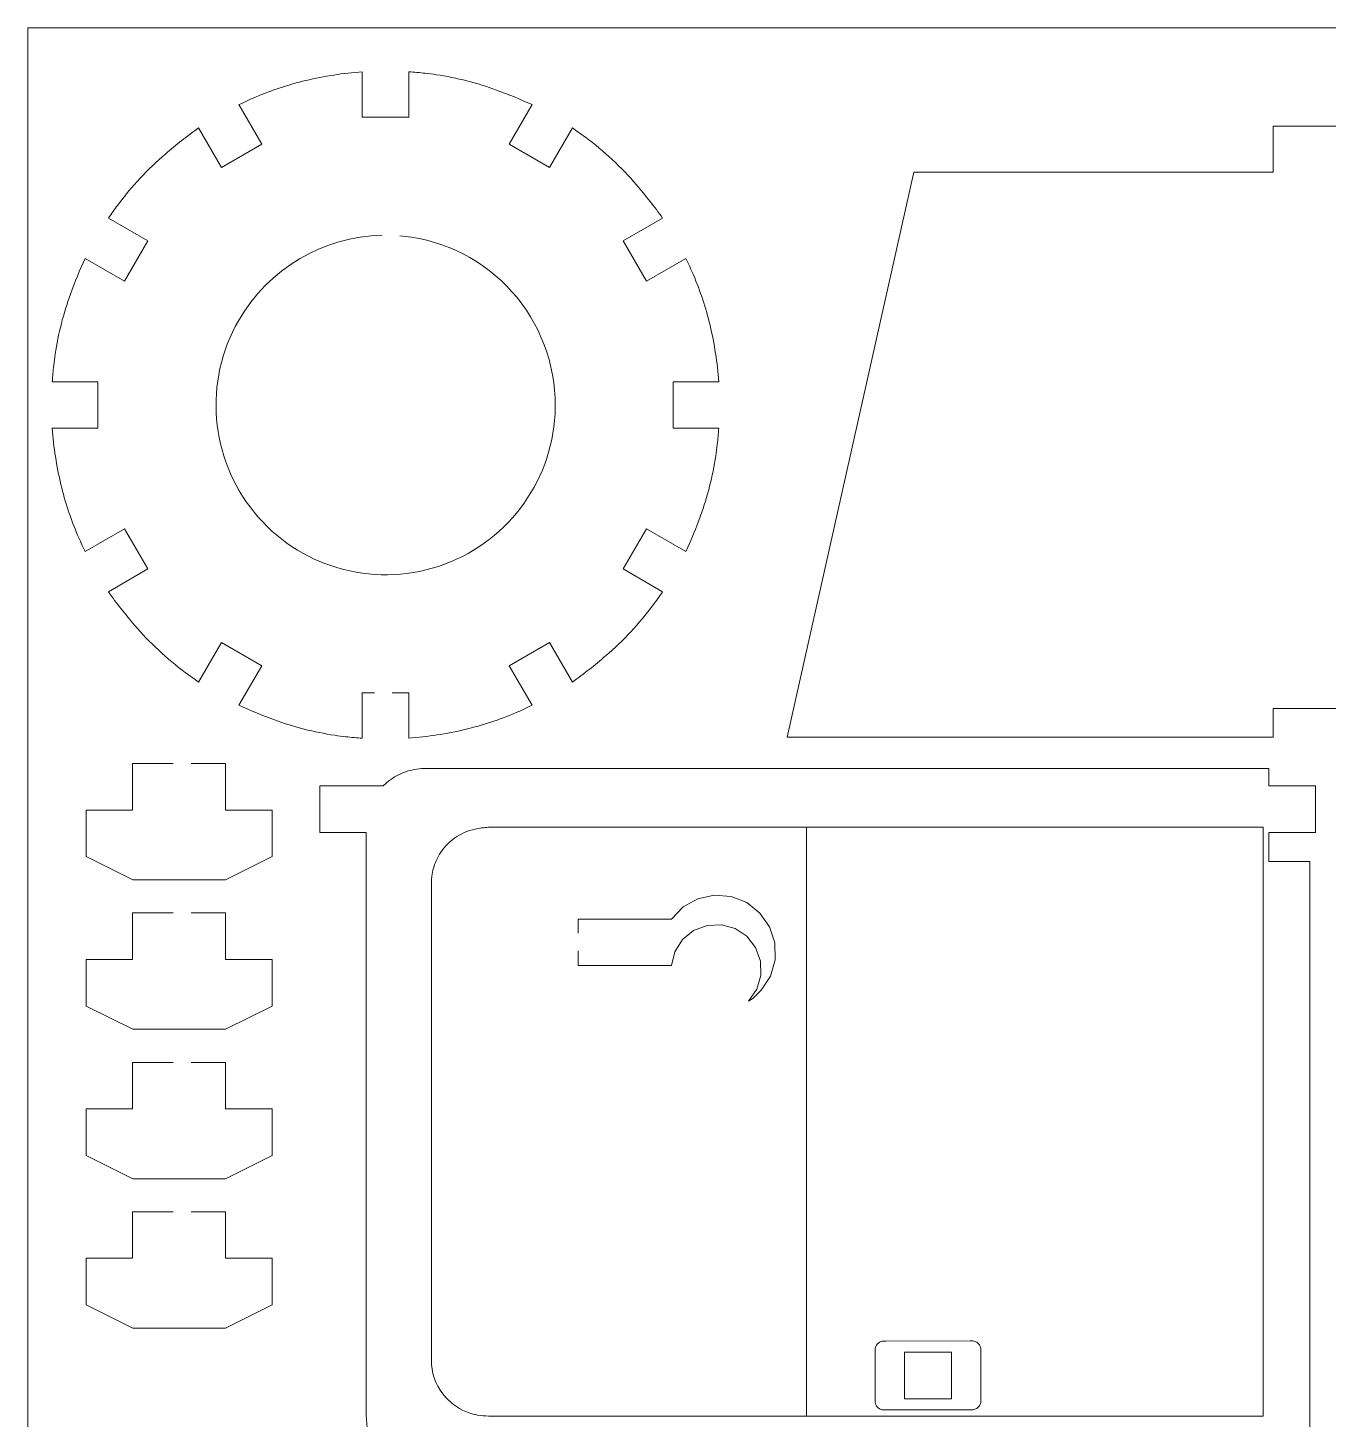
# Model space of a CAD drawing. Header units: centimetres. Extents: x -17.9 to 31.7, y -34.2 to -8.9.
# Drawn here: x -17.91 to -10.61, y -16.73 to -8.92 of the extents above; entities that cross this region are included whole.
import ezdxf

# ---------------------------------------------------------------- set-up
doc = ezdxf.new("R2010")
doc.units = ezdxf.units.CM
doc.header["$MEASUREMENT"] = 0
doc.layers.add('Layer 1', color=7, linetype='Continuous')

msp = doc.modelspace()

# ---------------------------------------------------------------- linework, layer by layer
at = {"layer": 'Layer 1', "color": 250, "lineweight": 20}
for points in [[(31.68436, -8.92394), (31.68436, -8.92394), (-17.90561, -8.92394), (-17.90561, -8.92394)], [(-17.90561, -34.15394), (-17.90561, -34.15394), (-17.90561, -8.92394), (-17.90561, -8.92394)]]:
    msp.add_open_spline(points, degree=3, dxfattribs=at)
at = {"layer": 'Layer 1', "color": 250, "lineweight": 9}
for points, knots in [([(-15.86196, -12.65313), (-15.86196, -12.65313), (-15.76936, -12.65313), (-15.76936, -12.65313), (-15.76936, -12.65313), (-15.76936, -12.65313), (-15.76936, -12.90846), (-15.76936, -12.90846), (-15.76936, -12.90846), (-15.66282, -12.90036), (-15.55707, -12.88388), (-15.45312, -12.85917), (-15.45312, -12.85917), (-15.35639, -12.83617), (-15.26179, -12.80504), (-15.17031, -12.76608), (-15.17031, -12.76608), (-15.15474, -12.75945), (-15.13931, -12.7525), (-15.12402, -12.74524), (-15.12402, -12.74524), (-15.10874, -12.73799), (-15.09339, -12.73083), (-15.07801, -12.72379), (-15.07801, -12.72379), (-15.07801, -12.72379), (-15.20596, -12.50216), (-15.20596, -12.50216), (-15.20596, -12.50216), (-15.20596, -12.50216), (-14.97994, -12.37167), (-14.97994, -12.37167), (-14.97994, -12.37167), (-14.97994, -12.37167), (-14.85185, -12.5932), (-14.85185, -12.5932), (-14.85185, -12.5932), (-14.78742, -12.54738), (-14.72514, -12.49858), (-14.66525, -12.44696), (-14.66525, -12.44696), (-14.56613, -12.36153), (-14.47658, -12.26558), (-14.39821, -12.16077), (-14.39821, -12.16077), (-14.38921, -12.14874), (-14.38042, -12.13655), (-14.37187, -12.12421), (-14.37187, -12.12421), (-14.36331, -12.11186), (-14.35468, -12.09957), (-14.34597, -12.08733), (-14.34597, -12.08733), (-14.34597, -12.08733), (-14.5675, -11.95923), (-14.5675, -11.95923), (-14.5675, -11.95923), (-14.5675, -11.95923), (-14.43701, -11.73321), (-14.43701, -11.73321), (-14.43701, -11.73321), (-14.43701, -11.73321), (-14.21539, -11.86116), (-14.21539, -11.86116), (-14.21539, -11.86116), (-14.18542, -11.79575), (-14.1581, -11.72916), (-14.13348, -11.66154), (-14.13348, -11.66154), (-14.0937, -11.55225), (-14.06481, -11.4393), (-14.04725, -11.32433), (-14.04725, -11.32433), (-14.04407, -11.30354), (-14.04137, -11.28268), (-14.03912, -11.26177), (-14.03912, -11.26177), (-14.03585, -11.23116), (-14.03304, -11.2005), (-14.03071, -11.16981), (-14.03071, -11.16981), (-14.03071, -11.16981), (-14.28605, -11.16981), (-14.28605, -11.16981), (-14.28605, -11.16981), (-14.28605, -11.16981), (-14.28605, -10.90882), (-14.28605, -10.90882), (-14.28605, -10.90882), (-14.28605, -10.90882), (-14.03071, -10.90882), (-14.03071, -10.90882), (-14.03071, -10.90882), (-14.03882, -10.80228), (-14.0553, -10.69653), (-14.08, -10.59257), (-14.08, -10.59257), (-14.103, -10.49584), (-14.13414, -10.40124), (-14.17309, -10.30977), (-14.17309, -10.30977), (-14.17973, -10.2942), (-14.18667, -10.27876), (-14.19393, -10.26348), (-14.19393, -10.26348), (-14.20119, -10.24818), (-14.20834, -10.23285), (-14.21538, -10.21747), (-14.21538, -10.21747), (-14.21538, -10.21747), (-14.43701, -10.34542), (-14.43701, -10.34542), (-14.43701, -10.34542), (-14.43701, -10.34542), (-14.5675, -10.1194), (-14.5675, -10.1194), (-14.5675, -10.1194), (-14.5675, -10.1194), (-14.34597, -9.9913), (-14.34597, -9.9913), (-14.34597, -9.9913), (-14.39179, -9.92686), (-14.44059, -9.8646), (-14.49221, -9.8047), (-14.49221, -9.8047), (-14.57764, -9.70557), (-14.6736, -9.61603), (-14.77841, -9.53766), (-14.77841, -9.53766), (-14.79044, -9.52866), (-14.80263, -9.51988), (-14.81497, -9.51132), (-14.81497, -9.51132), (-14.82732, -9.50276), (-14.83961, -9.49413), (-14.85185, -9.48542), (-14.85185, -9.48542), (-14.85185, -9.48542), (-14.97994, -9.70696), (-14.97994, -9.70696), (-14.97994, -9.70696), (-14.97994, -9.70696), (-15.20596, -9.57647), (-15.20596, -9.57647), (-15.20596, -9.57647), (-15.20596, -9.57647), (-15.07801, -9.35484), (-15.07801, -9.35484), (-15.07801, -9.35484), (-15.14342, -9.32487), (-15.21001, -9.29755), (-15.27763, -9.27294), (-15.27763, -9.27294), (-15.38692, -9.23315), (-15.49987, -9.20427), (-15.61484, -9.18671), (-15.61484, -9.18671), (-15.63563, -9.18352), (-15.65649, -9.18082), (-15.6774, -9.17858), (-15.6774, -9.17858), (-15.70802, -9.1753), (-15.73867, -9.1725), (-15.76936, -9.17017), (-15.76936, -9.17017), (-15.76936, -9.17017), (-15.76936, -9.4255), (-15.76936, -9.4255), (-15.76936, -9.4255), (-15.76936, -9.4255), (-16.03034, -9.4255), (-16.03034, -9.4255), (-16.03034, -9.4255), (-16.03034, -9.4255), (-16.03034, -9.17016), (-16.03034, -9.17016), (-16.03034, -9.17016), (-16.13689, -9.17827), (-16.24264, -9.19475), (-16.3466, -9.21946), (-16.3466, -9.21946), (-16.44333, -9.24246), (-16.53793, -9.27359), (-16.6294, -9.31255), (-16.6294, -9.31255), (-16.64497, -9.31917), (-16.66041, -9.32612), (-16.6757, -9.33339), (-16.6757, -9.33339), (-16.69099, -9.34064), (-16.70632, -9.3478), (-16.72171, -9.35484), (-16.72171, -9.35484), (-16.72171, -9.35484), (-16.59375, -9.57647), (-16.59375, -9.57647), (-16.59375, -9.57647), (-16.59375, -9.57647), (-16.81977, -9.70696), (-16.81977, -9.70696), (-16.81977, -9.70696), (-16.81977, -9.70696), (-16.94787, -9.48542), (-16.94787, -9.48542), (-16.94787, -9.48542), (-17.01231, -9.53124), (-17.07457, -9.58005), (-17.13447, -9.63167), (-17.13447, -9.63167), (-17.2336, -9.71709), (-17.32315, -9.81305), (-17.40152, -9.91785), (-17.40152, -9.91785), (-17.41051, -9.92988), (-17.41929, -9.94207), (-17.42785, -9.95442), (-17.42785, -9.95442), (-17.43641, -9.96677), (-17.44504, -9.97906), (-17.45375, -9.9913)], [0, 0, 0, 0, 0.0178571, 0.0178571, 0.0178571, 0.0178571, 0.0357143, 0.0357143, 0.0357143, 0.0357143, 0.0535714, 0.0535714, 0.0535714, 0.0535714, 0.0714286, 0.0714286, 0.0714286, 0.0714286, 0.0892857, 0.0892857, 0.0892857, 0.0892857, 0.1071429, 0.1071429, 0.1071429, 0.1071429, 0.125, 0.125, 0.125, 0.125, 0.1428571, 0.1428571, 0.1428571, 0.1428571, 0.1607143, 0.1607143, 0.1607143, 0.1607143, 0.1785714, 0.1785714, 0.1785714, 0.1785714, 0.1964286, 0.1964286, 0.1964286, 0.1964286, 0.2142857, 0.2142857, 0.2142857, 0.2142857, 0.2321429, 0.2321429, 0.2321429, 0.2321429, 0.25, 0.25, 0.25, 0.25, 0.2678571, 0.2678571, 0.2678571, 0.2678571, 0.2857143, 0.2857143, 0.2857143, 0.2857143, 0.3035714, 0.3035714, 0.3035714, 0.3035714, 0.3214286, 0.3214286, 0.3214286, 0.3214286, 0.3392857, 0.3392857, 0.3392857, 0.3392857, 0.3571429, 0.3571429, 0.3571429, 0.3571429, 0.375, 0.375, 0.375, 0.375, 0.3928571, 0.3928571, 0.3928571, 0.3928571, 0.4107143, 0.4107143, 0.4107143, 0.4107143, 0.4285714, 0.4285714, 0.4285714, 0.4285714, 0.4464286, 0.4464286, 0.4464286, 0.4464286, 0.4642857, 0.4642857, 0.4642857, 0.4642857, 0.4821429, 0.4821429, 0.4821429, 0.4821429, 0.5, 0.5, 0.5, 0.5, 0.5178571, 0.5178571, 0.5178571, 0.5178571, 0.5357143, 0.5357143, 0.5357143, 0.5357143, 0.5535714, 0.5535714, 0.5535714, 0.5535714, 0.5714286, 0.5714286, 0.5714286, 0.5714286, 0.5892857, 0.5892857, 0.5892857, 0.5892857, 0.6071429, 0.6071429, 0.6071429, 0.6071429, 0.625, 0.625, 0.625, 0.625, 0.6428571, 0.6428571, 0.6428571, 0.6428571, 0.6607143, 0.6607143, 0.6607143, 0.6607143, 0.6785714, 0.6785714, 0.6785714, 0.6785714, 0.6964286, 0.6964286, 0.6964286, 0.6964286, 0.7142857, 0.7142857, 0.7142857, 0.7142857, 0.7321429, 0.7321429, 0.7321429, 0.7321429, 0.75, 0.75, 0.75, 0.75, 0.7678571, 0.7678571, 0.7678571, 0.7678571, 0.7857143, 0.7857143, 0.7857143, 0.7857143, 0.8035714, 0.8035714, 0.8035714, 0.8035714, 0.8214286, 0.8214286, 0.8214286, 0.8214286, 0.8392857, 0.8392857, 0.8392857, 0.8392857, 0.8571429, 0.8571429, 0.8571429, 0.8571429, 0.875, 0.875, 0.875, 0.875, 0.8928571, 0.8928571, 0.8928571, 0.8928571, 0.9107143, 0.9107143, 0.9107143, 0.9107143, 0.9285714, 0.9285714, 0.9285714, 0.9285714, 0.9464286, 0.9464286, 0.9464286, 0.9464286, 0.9642857, 0.9642857, 0.9642857, 0.9642857, 1, 1, 1, 1]), ([(-7.15321, -12.90324), (-7.15321, -12.90324), (-7.86432, -9.73376), (-7.86432, -9.73376), (-7.86432, -9.73376), (-7.86432, -9.73376), (-9.87843, -9.73376), (-9.87843, -9.73376), (-9.87843, -9.73376), (-9.87843, -9.73376), (-9.87843, -9.47614), (-9.87843, -9.47614), (-9.87843, -9.47614), (-9.87843, -9.47614), (-10.92237, -9.47614), (-10.92237, -9.47614), (-10.92237, -9.47614), (-10.92237, -9.47614), (-10.92237, -9.73376), (-10.92237, -9.73376), (-10.92237, -9.73376), (-10.92237, -9.73376), (-12.93646, -9.73376), (-12.93646, -9.73376), (-12.93646, -9.73376), (-12.93646, -9.73376), (-13.64761, -12.90324), (-13.64761, -12.90324), (-13.64761, -12.90324), (-13.64761, -12.90324), (-10.92237, -12.90324), (-10.92237, -12.90324), (-10.92237, -12.90324), (-10.92237, -12.90324), (-10.92237, -12.74131), (-10.92237, -12.74131), (-10.92237, -12.74131), (-10.92237, -12.74131), (-10.41326, -12.74131), (-10.41326, -12.74131)], [0, 0, 0, 0, 0.0909091, 0.0909091, 0.0909091, 0.0909091, 0.1818182, 0.1818182, 0.1818182, 0.1818182, 0.2727273, 0.2727273, 0.2727273, 0.2727273, 0.3636364, 0.3636364, 0.3636364, 0.3636364, 0.4545455, 0.4545455, 0.4545455, 0.4545455, 0.5454545, 0.5454545, 0.5454545, 0.5454545, 0.6363636, 0.6363636, 0.6363636, 0.6363636, 0.7272727, 0.7272727, 0.7272727, 0.7272727, 0.8181818, 0.8181818, 0.8181818, 0.8181818, 1, 1, 1, 1]), ([(-17.45375, -9.9913), (-17.45375, -9.9913), (-17.23221, -10.1194), (-17.23221, -10.1194), (-17.23221, -10.1194), (-17.23221, -10.1194), (-17.36271, -10.34542), (-17.36271, -10.34542), (-17.36271, -10.34542), (-17.36271, -10.34542), (-17.58433, -10.21746), (-17.58433, -10.21746), (-17.58433, -10.21746), (-17.6143, -10.28287), (-17.64163, -10.34947), (-17.66624, -10.41709), (-17.66624, -10.41709), (-17.70602, -10.52638), (-17.73491, -10.63933), (-17.75247, -10.7543), (-17.75247, -10.7543), (-17.75564, -10.77509), (-17.75835, -10.79595), (-17.76059, -10.81687), (-17.76059, -10.81687), (-17.76387, -10.84747), (-17.76667, -10.87813), (-17.76901, -10.90883), (-17.76901, -10.90883), (-17.76901, -10.90883), (-17.51367, -10.90882), (-17.51367, -10.90882), (-17.51367, -10.90882), (-17.51367, -10.90882), (-17.51367, -11.16981), (-17.51367, -11.16981), (-17.51367, -11.16981), (-17.51367, -11.16981), (-17.76901, -11.16981), (-17.76901, -11.16981), (-17.76901, -11.16981), (-17.7609, -11.27636), (-17.74442, -11.3821), (-17.71971, -11.48606), (-17.71971, -11.48606), (-17.69672, -11.58279), (-17.66558, -11.67739), (-17.62662, -11.76886), (-17.62662, -11.76886), (-17.61999, -11.78443), (-17.61305, -11.79986), (-17.60578, -11.81516), (-17.60578, -11.81516), (-17.59854, -11.83044), (-17.59138, -11.84578), (-17.58433, -11.86117), (-17.58433, -11.86117), (-17.58433, -11.86117), (-17.36271, -11.73321), (-17.36271, -11.73321), (-17.36271, -11.73321), (-17.36271, -11.73321), (-17.23221, -11.95923), (-17.23221, -11.95923), (-17.23221, -11.95923), (-17.23221, -11.95923), (-17.45375, -12.08732), (-17.45375, -12.08732), (-17.45375, -12.08732), (-17.40793, -12.15176), (-17.35913, -12.21403), (-17.3075, -12.27392), (-17.3075, -12.27392), (-17.22208, -12.37305), (-17.12612, -12.4626), (-17.02132, -12.54096), (-17.02132, -12.54096), (-17.00929, -12.54997), (-16.9971, -12.55875), (-16.98475, -12.56731), (-16.98475, -12.56731), (-16.97241, -12.57586), (-16.96011, -12.5845), (-16.94787, -12.5932), (-16.94787, -12.5932), (-16.94787, -12.5932), (-16.81977, -12.37167), (-16.81977, -12.37167), (-16.81977, -12.37167), (-16.81977, -12.37167), (-16.59375, -12.50216), (-16.59375, -12.50216), (-16.59375, -12.50216), (-16.59375, -12.50216), (-16.72171, -12.72379), (-16.72171, -12.72379), (-16.72171, -12.72379), (-16.65629, -12.75376), (-16.5897, -12.78108), (-16.52209, -12.8057), (-16.52209, -12.8057), (-16.4128, -12.84547), (-16.29984, -12.87436), (-16.18487, -12.89192), (-16.18487, -12.89192), (-16.16408, -12.8951), (-16.14323, -12.89781), (-16.12231, -12.90005), (-16.12231, -12.90005), (-16.0917, -12.90332), (-16.06105, -12.90613), (-16.03034, -12.90846), (-16.03034, -12.90846), (-16.03034, -12.90846), (-16.03034, -12.65313), (-16.03034, -12.65313), (-16.03034, -12.65313), (-16.03034, -12.65313), (-15.96196, -12.65313), (-15.96196, -12.65313)], [0, 0, 0, 0, 0.0322581, 0.0322581, 0.0322581, 0.0322581, 0.0645161, 0.0645161, 0.0645161, 0.0645161, 0.0967742, 0.0967742, 0.0967742, 0.0967742, 0.1290323, 0.1290323, 0.1290323, 0.1290323, 0.1612903, 0.1612903, 0.1612903, 0.1612903, 0.1935484, 0.1935484, 0.1935484, 0.1935484, 0.2258065, 0.2258065, 0.2258065, 0.2258065, 0.2580645, 0.2580645, 0.2580645, 0.2580645, 0.2903226, 0.2903226, 0.2903226, 0.2903226, 0.3225806, 0.3225806, 0.3225806, 0.3225806, 0.3548387, 0.3548387, 0.3548387, 0.3548387, 0.3870968, 0.3870968, 0.3870968, 0.3870968, 0.4193548, 0.4193548, 0.4193548, 0.4193548, 0.4516129, 0.4516129, 0.4516129, 0.4516129, 0.483871, 0.483871, 0.483871, 0.483871, 0.516129, 0.516129, 0.516129, 0.516129, 0.5483871, 0.5483871, 0.5483871, 0.5483871, 0.5806452, 0.5806452, 0.5806452, 0.5806452, 0.6129032, 0.6129032, 0.6129032, 0.6129032, 0.6451613, 0.6451613, 0.6451613, 0.6451613, 0.6774194, 0.6774194, 0.6774194, 0.6774194, 0.7096774, 0.7096774, 0.7096774, 0.7096774, 0.7419355, 0.7419355, 0.7419355, 0.7419355, 0.7741935, 0.7741935, 0.7741935, 0.7741935, 0.8064516, 0.8064516, 0.8064516, 0.8064516, 0.8387097, 0.8387097, 0.8387097, 0.8387097, 0.8709677, 0.8709677, 0.8709677, 0.8709677, 0.9032258, 0.9032258, 0.9032258, 0.9032258, 0.9354839, 0.9354839, 0.9354839, 0.9354839, 1, 1, 1, 1]), ([(-15.91961, -10.08773), (-16.24921, -10.09514), (-16.55669, -10.27373), (-16.72443, -10.56669), (-16.72443, -10.56669), (-16.92002, -10.90829), (-16.88528, -11.33503), (-16.63702, -11.64051), (-16.63702, -11.64051), (-16.38871, -11.94605), (-15.97779, -12.06699), (-15.60356, -11.94467), (-15.60356, -11.94467), (-15.22932, -11.82234), (-14.96916, -11.48205), (-14.94924, -11.08884), (-14.94924, -11.08884), (-14.93729, -10.85283), (-15.01315, -10.62074), (-15.16219, -10.43736), (-15.16219, -10.43736), (-15.31056, -10.25478), (-15.52157, -10.13398), (-15.75413, -10.09845)], [0, 0, 0, 0, 0.1428571, 0.1428571, 0.1428571, 0.1428571, 0.2857143, 0.2857143, 0.2857143, 0.2857143, 0.4285714, 0.4285714, 0.4285714, 0.4285714, 0.5714286, 0.5714286, 0.5714286, 0.5714286, 0.7142857, 0.7142857, 0.7142857, 0.7142857, 1, 1, 1, 1]), ([(-17.08973, -13.05069), (-17.08973, -13.05069), (-17.31855, -13.05069), (-17.31855, -13.05069), (-17.31855, -13.05069), (-17.31855, -13.05069), (-17.31855, -13.31167), (-17.31855, -13.31167), (-17.31855, -13.31167), (-17.31855, -13.31167), (-17.57828, -13.31167), (-17.57828, -13.31167), (-17.57828, -13.31167), (-17.57828, -13.31167), (-17.57828, -13.57265), (-17.57828, -13.57265), (-17.57828, -13.57265), (-17.57828, -13.57265), (-17.31729, -13.70315), (-17.31729, -13.70315), (-17.31729, -13.70315), (-17.31729, -13.70315), (-16.79658, -13.70315), (-16.79658, -13.70315), (-16.79658, -13.70315), (-16.79658, -13.70315), (-16.5356, -13.57265), (-16.5356, -13.57265)], [0, 0, 0, 0, 0.125, 0.125, 0.125, 0.125, 0.25, 0.25, 0.25, 0.25, 0.375, 0.375, 0.375, 0.375, 0.5, 0.5, 0.5, 0.5, 0.625, 0.625, 0.625, 0.625, 0.75, 0.75, 0.75, 0.75, 1, 1, 1, 1]), ([(-16.5356, -13.57265), (-16.5356, -13.57265), (-16.5356, -13.31165), (-16.5356, -13.31165), (-16.5356, -13.31165), (-16.5356, -13.31165), (-16.79658, -13.31165), (-16.79658, -13.31165), (-16.79658, -13.31165), (-16.79658, -13.31165), (-16.79658, -13.05069), (-16.79658, -13.05069), (-16.79658, -13.05069), (-16.79658, -13.05069), (-16.98973, -13.05069), (-16.98973, -13.05069)], [0, 0, 0, 0, 0.2, 0.2, 0.2, 0.2, 0.4, 0.4, 0.4, 0.4, 0.6, 0.6, 0.6, 0.6, 1, 1, 1, 1]), ([(-16.00788, -13.43634), (-16.00788, -13.43634), (-16.26886, -13.43634), (-16.26886, -13.43634), (-16.26886, -13.43634), (-16.26886, -13.43634), (-16.26886, -13.17579), (-16.26886, -13.17579), (-16.26886, -13.17579), (-16.26886, -13.17579), (-15.91207, -13.17579), (-15.91207, -13.17579), (-15.91207, -13.17579), (-15.91207, -13.17579), (-15.88031, -13.14756), (-15.88031, -13.14756), (-15.88031, -13.14756), (-15.8533, -13.12648), (-15.82307, -13.10988), (-15.79079, -13.0984), (-15.79079, -13.0984), (-15.75624, -13.0861), (-15.72005, -13.07906), (-15.68341, -13.07749), (-15.68341, -13.07749), (-15.68341, -13.07749), (-10.94552, -13.07749), (-10.94552, -13.07749), (-10.94552, -13.07749), (-10.94552, -13.07749), (-10.94552, -13.17536), (-10.94552, -13.17536), (-10.94552, -13.17536), (-10.94552, -13.17536), (-10.68453, -13.17536), (-10.68453, -13.17536), (-10.68453, -13.17536), (-10.68453, -13.17536), (-10.68453, -13.43634), (-10.68453, -13.43634), (-10.68453, -13.43634), (-10.68453, -13.43634), (-10.94552, -13.43634), (-10.94552, -13.43634), (-10.94552, -13.43634), (-10.94552, -13.43634), (-10.94552, -13.59946), (-10.94552, -13.59946), (-10.94552, -13.59946), (-10.94552, -13.59946), (-10.71715, -13.59946), (-10.71715, -13.59946), (-10.71715, -13.59946), (-10.71715, -13.59946), (-10.71715, -17.04136), (-10.71715, -17.04136), (-10.71715, -17.04136), (-10.71715, -17.04136), (-15.68341, -17.04136), (-15.68341, -17.04136), (-15.68341, -17.04136), (-15.72392, -17.03964), (-15.76385, -17.03108), (-15.8015, -17.01604), (-15.8015, -17.01604), (-15.86974, -16.98877), (-15.92682, -16.93932), (-15.96355, -16.87567), (-15.96355, -16.87567), (-15.97694, -16.85246), (-15.98729, -16.82763), (-15.99435, -16.80178), (-15.99435, -16.80178), (-16.00223, -16.77292), (-16.00677, -16.74326), (-16.00788, -16.71336), (-16.00788, -16.71336), (-16.00788, -16.71336), (-16.00788, -13.43634), (-16.00788, -13.43634)], [0, 0, 0, 0, 0.047619, 0.047619, 0.047619, 0.047619, 0.0952381, 0.0952381, 0.0952381, 0.0952381, 0.1428571, 0.1428571, 0.1428571, 0.1428571, 0.1904762, 0.1904762, 0.1904762, 0.1904762, 0.2380952, 0.2380952, 0.2380952, 0.2380952, 0.2857143, 0.2857143, 0.2857143, 0.2857143, 0.3333333, 0.3333333, 0.3333333, 0.3333333, 0.3809524, 0.3809524, 0.3809524, 0.3809524, 0.4285714, 0.4285714, 0.4285714, 0.4285714, 0.4761905, 0.4761905, 0.4761905, 0.4761905, 0.5238095, 0.5238095, 0.5238095, 0.5238095, 0.5714286, 0.5714286, 0.5714286, 0.5714286, 0.6190476, 0.6190476, 0.6190476, 0.6190476, 0.6666667, 0.6666667, 0.6666667, 0.6666667, 0.7142857, 0.7142857, 0.7142857, 0.7142857, 0.7619048, 0.7619048, 0.7619048, 0.7619048, 0.8095238, 0.8095238, 0.8095238, 0.8095238, 0.8571429, 0.8571429, 0.8571429, 0.8571429, 0.9047619, 0.9047619, 0.9047619, 0.9047619, 1, 1, 1, 1]), ([(-13.53958, -16.71041), (-13.53958, -16.71041), (-13.53958, -13.40822), (-13.53958, -13.40822), (-13.53958, -13.40822), (-13.53958, -13.40822), (-15.32143, -13.40822), (-15.32143, -13.40822), (-15.32143, -13.40822), (-15.34693, -13.40914), (-15.37229, -13.4123), (-15.39724, -13.41769), (-15.39724, -13.41769), (-15.43893, -13.42668), (-15.47835, -13.44408), (-15.51309, -13.46883), (-15.51309, -13.46883), (-15.55813, -13.5009), (-15.59362, -13.54457), (-15.61581, -13.59521), (-15.61581, -13.59521), (-15.62792, -13.62283), (-15.63608, -13.65202), (-15.64006, -13.68191), (-15.64006, -13.68191), (-15.64006, -13.68191), (-15.64077, -13.68634), (-15.64077, -13.68856), (-15.64077, -13.68856), (-15.64077, -13.6915), (-15.6413, -13.69444), (-15.6413, -13.69738), (-15.6413, -13.69738), (-15.6413, -13.69738), (-15.64131, -16.42148), (-15.64131, -16.42148), (-15.64131, -16.42148), (-15.63675, -16.49023), (-15.60865, -16.55533), (-15.56175, -16.60581), (-15.56175, -16.60581), (-15.52584, -16.64447), (-15.48121, -16.674), (-15.43158, -16.69193), (-15.43158, -16.69193), (-15.41606, -16.69753), (-15.40006, -16.70173), (-15.38378, -16.70446), (-15.38378, -16.70446), (-15.36317, -16.70792), (-15.34233, -16.70991), (-15.32143, -16.71041), (-15.32143, -16.71041), (-15.32143, -16.71041), (-13.53958, -16.71041), (-13.53958, -16.71041)], [0, 0, 0, 0, 0.0666667, 0.0666667, 0.0666667, 0.0666667, 0.1333333, 0.1333333, 0.1333333, 0.1333333, 0.2, 0.2, 0.2, 0.2, 0.2666667, 0.2666667, 0.2666667, 0.2666667, 0.3333333, 0.3333333, 0.3333333, 0.3333333, 0.4, 0.4, 0.4, 0.4, 0.4666667, 0.4666667, 0.4666667, 0.4666667, 0.5333333, 0.5333333, 0.5333333, 0.5333333, 0.6, 0.6, 0.6, 0.6, 0.6666667, 0.6666667, 0.6666667, 0.6666667, 0.7333333, 0.7333333, 0.7333333, 0.7333333, 0.8, 0.8, 0.8, 0.8, 0.8666667, 0.8666667, 0.8666667, 0.8666667, 1, 1, 1, 1]), ([(-14.81863, -13.92305), (-14.81863, -13.92305), (-14.29666, -13.92305), (-14.29666, -13.92305), (-14.29666, -13.92305), (-14.29666, -13.92305), (-14.23113, -13.8549), (-14.23113, -13.8549), (-14.23113, -13.8549), (-14.23113, -13.8549), (-14.14861, -13.80872), (-14.14861, -13.80872), (-14.14861, -13.80872), (-14.14861, -13.80872), (-14.05625, -13.78852), (-14.05625, -13.78852), (-14.05625, -13.78852), (-14.05625, -13.78852), (-13.962, -13.79602), (-13.962, -13.79602), (-13.962, -13.79602), (-13.962, -13.79602), (-13.87399, -13.83059), (-13.87399, -13.83059), (-13.87399, -13.83059), (-13.87399, -13.83059), (-13.79982, -13.88924), (-13.79982, -13.88924), (-13.79982, -13.88924), (-13.79982, -13.88924), (-13.7459, -13.9669), (-13.7459, -13.9669), (-13.7459, -13.9669), (-13.7459, -13.9669), (-13.71687, -14.05689), (-13.71687, -14.05689), (-13.71687, -14.05689), (-13.71687, -14.05689), (-13.71523, -14.15143), (-13.71523, -14.15143), (-13.71523, -14.15143), (-13.71523, -14.15143), (-13.74114, -14.24236), (-13.74114, -14.24236), (-13.74114, -14.24236), (-13.74114, -14.24236), (-13.79236, -14.32185), (-13.79236, -14.32185), (-13.79236, -14.32185), (-13.79236, -14.32185), (-13.83994, -14.36887), (-13.83994, -14.36887), (-13.83994, -14.36887), (-13.83994, -14.36887), (-13.86445, -14.38302), (-13.86445, -14.38302), (-13.86445, -14.38302), (-13.86445, -14.38302), (-13.81788, -14.31673), (-13.81788, -14.31673), (-13.81788, -14.31673), (-13.81788, -14.31673), (-13.7945, -14.23916), (-13.7945, -14.23916), (-13.7945, -14.23916), (-13.7945, -14.23916), (-13.79665, -14.15818), (-13.79665, -14.15818), (-13.79665, -14.15818), (-13.79665, -14.15818), (-13.82414, -14.08198), (-13.82414, -14.08198), (-13.82414, -14.08198), (-13.82414, -14.08198), (-13.87417, -14.01826), (-13.87417, -14.01826), (-13.87417, -14.01826), (-13.87417, -14.01826), (-13.90246, -13.99949), (-13.90246, -13.99949), (-13.90246, -13.99949), (-13.90246, -13.99949), (-13.91079, -13.99469), (-13.91079, -13.99469), (-13.91079, -13.99469), (-13.91079, -13.99469), (-13.9389, -13.97582), (-13.9389, -13.97582), (-13.9389, -13.97582), (-13.9389, -13.97582), (-14.01641, -13.95423), (-14.01641, -13.95423), (-14.01641, -13.95423), (-14.01641, -13.95423), (-14.09679, -13.95807), (-14.09679, -13.95807), (-14.09679, -13.95807), (-14.09679, -13.95807), (-14.17188, -13.98697), (-14.17188, -13.98697), (-14.17188, -13.98697), (-14.17188, -13.98697), (-14.23411, -14.03799), (-14.23411, -14.03799), (-14.23411, -14.03799), (-14.23411, -14.03799), (-14.27715, -14.10597), (-14.27715, -14.10597), (-14.27715, -14.10597), (-14.27715, -14.10597), (-14.29666, -14.18404), (-14.29666, -14.18404), (-14.29666, -14.18404), (-14.29666, -14.18404), (-14.81863, -14.18404), (-14.81863, -14.18404), (-14.81863, -14.18404), (-14.81863, -14.18404), (-14.81863, -14.10136), (-14.81863, -14.10136)], [0, 0, 0, 0, 0.0322581, 0.0322581, 0.0322581, 0.0322581, 0.0645161, 0.0645161, 0.0645161, 0.0645161, 0.0967742, 0.0967742, 0.0967742, 0.0967742, 0.1290323, 0.1290323, 0.1290323, 0.1290323, 0.1612903, 0.1612903, 0.1612903, 0.1612903, 0.1935484, 0.1935484, 0.1935484, 0.1935484, 0.2258065, 0.2258065, 0.2258065, 0.2258065, 0.2580645, 0.2580645, 0.2580645, 0.2580645, 0.2903226, 0.2903226, 0.2903226, 0.2903226, 0.3225806, 0.3225806, 0.3225806, 0.3225806, 0.3548387, 0.3548387, 0.3548387, 0.3548387, 0.3870968, 0.3870968, 0.3870968, 0.3870968, 0.4193548, 0.4193548, 0.4193548, 0.4193548, 0.4516129, 0.4516129, 0.4516129, 0.4516129, 0.483871, 0.483871, 0.483871, 0.483871, 0.516129, 0.516129, 0.516129, 0.516129, 0.5483871, 0.5483871, 0.5483871, 0.5483871, 0.5806452, 0.5806452, 0.5806452, 0.5806452, 0.6129032, 0.6129032, 0.6129032, 0.6129032, 0.6451613, 0.6451613, 0.6451613, 0.6451613, 0.6774194, 0.6774194, 0.6774194, 0.6774194, 0.7096774, 0.7096774, 0.7096774, 0.7096774, 0.7419355, 0.7419355, 0.7419355, 0.7419355, 0.7741935, 0.7741935, 0.7741935, 0.7741935, 0.8064516, 0.8064516, 0.8064516, 0.8064516, 0.8387097, 0.8387097, 0.8387097, 0.8387097, 0.8709677, 0.8709677, 0.8709677, 0.8709677, 0.9032258, 0.9032258, 0.9032258, 0.9032258, 0.9354839, 0.9354839, 0.9354839, 0.9354839, 1, 1, 1, 1]), ([(-17.08973, -13.88854), (-17.08973, -13.88854), (-17.31855, -13.88854), (-17.31855, -13.88854), (-17.31855, -13.88854), (-17.31855, -13.88854), (-17.31855, -14.14952), (-17.31855, -14.14952), (-17.31855, -14.14952), (-17.31855, -14.14952), (-17.57828, -14.14952), (-17.57828, -14.14952), (-17.57828, -14.14952), (-17.57828, -14.14952), (-17.57828, -14.4105), (-17.57828, -14.4105), (-17.57828, -14.4105), (-17.57828, -14.4105), (-17.31729, -14.541), (-17.31729, -14.541), (-17.31729, -14.541), (-17.31729, -14.541), (-16.79658, -14.541), (-16.79658, -14.541), (-16.79658, -14.541), (-16.79658, -14.541), (-16.5356, -14.4105), (-16.5356, -14.4105)], [0, 0, 0, 0, 0.125, 0.125, 0.125, 0.125, 0.25, 0.25, 0.25, 0.25, 0.375, 0.375, 0.375, 0.375, 0.5, 0.5, 0.5, 0.5, 0.625, 0.625, 0.625, 0.625, 0.75, 0.75, 0.75, 0.75, 1, 1, 1, 1]), ([(-16.5356, -14.4105), (-16.5356, -14.4105), (-16.5356, -14.1495), (-16.5356, -14.1495), (-16.5356, -14.1495), (-16.5356, -14.1495), (-16.79658, -14.1495), (-16.79658, -14.1495), (-16.79658, -14.1495), (-16.79658, -14.1495), (-16.79658, -13.88854), (-16.79658, -13.88854), (-16.79658, -13.88854), (-16.79658, -13.88854), (-16.98973, -13.88854), (-16.98973, -13.88854)], [0, 0, 0, 0, 0.2, 0.2, 0.2, 0.2, 0.4, 0.4, 0.4, 0.4, 0.6, 0.6, 0.6, 0.6, 1, 1, 1, 1]), ([(-17.08973, -14.72639), (-17.08973, -14.72639), (-17.31855, -14.72639), (-17.31855, -14.72639), (-17.31855, -14.72639), (-17.31855, -14.72639), (-17.31855, -14.98737), (-17.31855, -14.98737), (-17.31855, -14.98737), (-17.31855, -14.98737), (-17.57828, -14.98737), (-17.57828, -14.98737), (-17.57828, -14.98737), (-17.57828, -14.98737), (-17.57828, -15.24835), (-17.57828, -15.24835), (-17.57828, -15.24835), (-17.57828, -15.24835), (-17.31729, -15.37885), (-17.31729, -15.37885), (-17.31729, -15.37885), (-17.31729, -15.37885), (-16.79658, -15.37885), (-16.79658, -15.37885), (-16.79658, -15.37885), (-16.79658, -15.37885), (-16.5356, -15.24835), (-16.5356, -15.24835)], [0, 0, 0, 0, 0.125, 0.125, 0.125, 0.125, 0.25, 0.25, 0.25, 0.25, 0.375, 0.375, 0.375, 0.375, 0.5, 0.5, 0.5, 0.5, 0.625, 0.625, 0.625, 0.625, 0.75, 0.75, 0.75, 0.75, 1, 1, 1, 1]), ([(-16.5356, -15.24835), (-16.5356, -15.24835), (-16.5356, -14.98735), (-16.5356, -14.98735), (-16.5356, -14.98735), (-16.5356, -14.98735), (-16.79658, -14.98735), (-16.79658, -14.98735), (-16.79658, -14.98735), (-16.79658, -14.98735), (-16.79658, -14.72639), (-16.79658, -14.72639), (-16.79658, -14.72639), (-16.79658, -14.72639), (-16.98973, -14.72639), (-16.98973, -14.72639)], [0, 0, 0, 0, 0.2, 0.2, 0.2, 0.2, 0.4, 0.4, 0.4, 0.4, 0.6, 0.6, 0.6, 0.6, 1, 1, 1, 1]), ([(-17.08973, -15.56424), (-17.08973, -15.56424), (-17.31855, -15.56424), (-17.31855, -15.56424), (-17.31855, -15.56424), (-17.31855, -15.56424), (-17.31855, -15.82522), (-17.31855, -15.82522), (-17.31855, -15.82522), (-17.31855, -15.82522), (-17.57828, -15.82522), (-17.57828, -15.82522), (-17.57828, -15.82522), (-17.57828, -15.82522), (-17.57828, -16.0862), (-17.57828, -16.0862), (-17.57828, -16.0862), (-17.57828, -16.0862), (-17.31729, -16.2167), (-17.31729, -16.2167), (-17.31729, -16.2167), (-17.31729, -16.2167), (-16.79658, -16.2167), (-16.79658, -16.2167), (-16.79658, -16.2167), (-16.79658, -16.2167), (-16.5356, -16.0862), (-16.5356, -16.0862)], [0, 0, 0, 0, 0.125, 0.125, 0.125, 0.125, 0.25, 0.25, 0.25, 0.25, 0.375, 0.375, 0.375, 0.375, 0.5, 0.5, 0.5, 0.5, 0.625, 0.625, 0.625, 0.625, 0.75, 0.75, 0.75, 0.75, 1, 1, 1, 1]), ([(-16.5356, -16.0862), (-16.5356, -16.0862), (-16.5356, -15.8252), (-16.5356, -15.8252), (-16.5356, -15.8252), (-16.5356, -15.8252), (-16.79658, -15.8252), (-16.79658, -15.8252), (-16.79658, -15.8252), (-16.79658, -15.8252), (-16.79658, -15.56424), (-16.79658, -15.56424), (-16.79658, -15.56424), (-16.79658, -15.56424), (-16.98973, -15.56424), (-16.98973, -15.56424)], [0, 0, 0, 0, 0.2, 0.2, 0.2, 0.2, 0.4, 0.4, 0.4, 0.4, 0.6, 0.6, 0.6, 0.6, 1, 1, 1, 1]), ([(-12.72594, -16.61301), (-12.72594, -16.61301), (-12.98935, -16.61301), (-12.98935, -16.61301), (-12.98935, -16.61301), (-12.98935, -16.61301), (-12.98935, -16.35263), (-12.98935, -16.35263), (-12.98935, -16.35263), (-12.98935, -16.35263), (-12.72594, -16.35263), (-12.72594, -16.35263), (-12.72594, -16.35263), (-12.72594, -16.35263), (-12.72594, -16.61301), (-12.72594, -16.61301)], [0, 0, 0, 0, 0.2, 0.2, 0.2, 0.2, 0.4, 0.4, 0.4, 0.4, 0.6, 0.6, 0.6, 0.6, 1, 1, 1, 1])]:
    msp.add_open_spline(points, degree=3, knots=knots, dxfattribs=at)
for points in [[(-15.75413, -10.09845), (-15.77598, -10.09511), (-15.79782, -10.09254), (-15.81961, -10.09074)], [(-14.81863, -14.00136), (-14.81863, -14.00136), (-14.81863, -13.92305), (-14.81863, -13.92305)]]:
    msp.add_open_spline(points, degree=3, dxfattribs=at)
at = {"layer": 'Layer 1', "color": 175, "lineweight": 9}
for points, knots in [([(-13.53958, -13.40822), (-13.53958, -13.40822), (-10.97814, -13.40822), (-10.97814, -13.40822), (-10.97814, -13.40822), (-10.97814, -13.40822), (-10.97814, -16.71041), (-10.97814, -16.71041), (-10.97814, -16.71041), (-10.97814, -16.71041), (-13.53958, -16.71041), (-13.53958, -16.71041)], [0, 0, 0, 0, 0.25, 0.25, 0.25, 0.25, 0.5, 0.5, 0.5, 0.5, 1, 1, 1, 1]), ([(-13.10834, -16.67615), (-13.10834, -16.67615), (-13.11469, -16.67503), (-13.11469, -16.67503), (-13.11469, -16.67503), (-13.11469, -16.67503), (-13.12058, -16.67337), (-13.12058, -16.67337), (-13.12058, -16.67337), (-13.12058, -16.67337), (-13.12601, -16.67119), (-13.12601, -16.67119), (-13.12601, -16.67119), (-13.12601, -16.67119), (-13.13097, -16.66856), (-13.13097, -16.66856), (-13.13097, -16.66856), (-13.13097, -16.66856), (-13.13548, -16.6655), (-13.13548, -16.6655), (-13.13548, -16.6655), (-13.13548, -16.6655), (-13.13952, -16.66207), (-13.13952, -16.66207), (-13.13952, -16.66207), (-13.13952, -16.66207), (-13.14308, -16.65831), (-13.14308, -16.65831), (-13.14308, -16.65831), (-13.14308, -16.65831), (-13.14618, -16.65426), (-13.14618, -16.65426), (-13.14618, -16.65426), (-13.14618, -16.65426), (-13.1488, -16.64996), (-13.1488, -16.64996), (-13.1488, -16.64996), (-13.1488, -16.64996), (-13.15095, -16.64547), (-13.15095, -16.64547), (-13.15095, -16.64547), (-13.15095, -16.64547), (-13.15263, -16.64081), (-13.15263, -16.64081), (-13.15263, -16.64081), (-13.15263, -16.64081), (-13.15383, -16.63605), (-13.15383, -16.63605), (-13.15383, -16.63605), (-13.15383, -16.63605), (-13.15455, -16.63122), (-13.15455, -16.63122), (-13.15455, -16.63122), (-13.15455, -16.63122), (-13.15479, -16.62636), (-13.15479, -16.62636), (-13.15479, -16.62636), (-13.15479, -16.62636), (-13.15479, -16.33971), (-13.15479, -16.33971), (-13.15479, -16.33971), (-13.15479, -16.33971), (-13.15455, -16.33485), (-13.15455, -16.33485), (-13.15455, -16.33485), (-13.15455, -16.33485), (-13.15383, -16.33002), (-13.15383, -16.33002), (-13.15383, -16.33002), (-13.15383, -16.33002), (-13.15263, -16.32526), (-13.15263, -16.32526), (-13.15263, -16.32526), (-13.15263, -16.32526), (-13.15095, -16.32061), (-13.15095, -16.32061), (-13.15095, -16.32061), (-13.15095, -16.32061), (-13.1488, -16.31611), (-13.1488, -16.31611), (-13.1488, -16.31611), (-13.1488, -16.31611), (-13.14618, -16.31181), (-13.14618, -16.31181), (-13.14618, -16.31181), (-13.14618, -16.31181), (-13.14308, -16.30777), (-13.14308, -16.30777), (-13.14308, -16.30777), (-13.14308, -16.30777), (-13.13952, -16.304), (-13.13952, -16.304), (-13.13952, -16.304), (-13.13952, -16.304), (-13.13548, -16.30057), (-13.13548, -16.30057), (-13.13548, -16.30057), (-13.13548, -16.30057), (-13.13097, -16.29752), (-13.13097, -16.29752), (-13.13097, -16.29752), (-13.13097, -16.29752), (-13.12601, -16.29488), (-13.12601, -16.29488), (-13.12601, -16.29488), (-13.12601, -16.29488), (-13.12058, -16.29271), (-13.12058, -16.29271), (-13.12058, -16.29271), (-13.12058, -16.29271), (-13.11469, -16.29104), (-13.11469, -16.29104), (-13.11469, -16.29104), (-13.11469, -16.29104), (-13.10834, -16.28992), (-13.10834, -16.28992), (-13.10834, -16.28992), (-13.10834, -16.28992), (-13.10152, -16.28939), (-13.10152, -16.28939), (-13.10152, -16.28939), (-13.10152, -16.28939), (-13.09425, -16.28951), (-13.09425, -16.28951), (-13.09425, -16.28951), (-13.09425, -16.28951), (-12.62102, -16.28853), (-12.62102, -16.28853), (-12.62102, -16.28853), (-12.62102, -16.28853), (-12.61376, -16.28842), (-12.61376, -16.28842), (-12.61376, -16.28842), (-12.61376, -16.28842), (-12.60695, -16.28894), (-12.60695, -16.28894), (-12.60695, -16.28894), (-12.60695, -16.28894), (-12.6006, -16.29006), (-12.6006, -16.29006), (-12.6006, -16.29006), (-12.6006, -16.29006), (-12.5947, -16.29174), (-12.5947, -16.29174), (-12.5947, -16.29174), (-12.5947, -16.29174), (-12.58927, -16.29391), (-12.58927, -16.29391), (-12.58927, -16.29391), (-12.58927, -16.29391), (-12.5843, -16.29655), (-12.5843, -16.29655), (-12.5843, -16.29655), (-12.5843, -16.29655), (-12.5798, -16.2996), (-12.5798, -16.2996), (-12.5798, -16.2996), (-12.5798, -16.2996), (-12.57577, -16.30303), (-12.57577, -16.30303), (-12.57577, -16.30303), (-12.57577, -16.30303), (-12.5722, -16.30679), (-12.5722, -16.30679), (-12.5722, -16.30679), (-12.5722, -16.30679), (-12.5691, -16.31084), (-12.5691, -16.31084), (-12.5691, -16.31084), (-12.5691, -16.31084), (-12.56647, -16.31514), (-12.56647, -16.31514), (-12.56647, -16.31514), (-12.56647, -16.31514), (-12.56432, -16.31964), (-12.56432, -16.31964), (-12.56432, -16.31964), (-12.56432, -16.31964), (-12.56265, -16.32428), (-12.56265, -16.32428), (-12.56265, -16.32428), (-12.56265, -16.32428), (-12.56145, -16.32905), (-12.56145, -16.32905), (-12.56145, -16.32905), (-12.56145, -16.32905), (-12.56073, -16.33388), (-12.56073, -16.33388), (-12.56073, -16.33388), (-12.56073, -16.33388), (-12.56049, -16.33873), (-12.56049, -16.33873), (-12.56049, -16.33873), (-12.56049, -16.33873), (-12.56049, -16.62539), (-12.56049, -16.62539), (-12.56049, -16.62539), (-12.56049, -16.62539), (-12.56073, -16.63025), (-12.56073, -16.63025), (-12.56073, -16.63025), (-12.56073, -16.63025), (-12.56145, -16.63508), (-12.56145, -16.63508), (-12.56145, -16.63508), (-12.56145, -16.63508), (-12.56265, -16.63985), (-12.56265, -16.63985), (-12.56265, -16.63985), (-12.56265, -16.63985), (-12.56432, -16.64449), (-12.56432, -16.64449), (-12.56432, -16.64449), (-12.56432, -16.64449), (-12.56647, -16.64899), (-12.56647, -16.64899), (-12.56647, -16.64899), (-12.56647, -16.64899), (-12.5691, -16.65328), (-12.5691, -16.65328), (-12.5691, -16.65328), (-12.5691, -16.65328), (-12.5722, -16.65734), (-12.5722, -16.65734), (-12.5722, -16.65734), (-12.5722, -16.65734), (-12.57577, -16.66109), (-12.57577, -16.66109), (-12.57577, -16.66109), (-12.57577, -16.66109), (-12.5798, -16.66453), (-12.5798, -16.66453), (-12.5798, -16.66453), (-12.5798, -16.66453), (-12.5843, -16.66758), (-12.5843, -16.66758), (-12.5843, -16.66758), (-12.5843, -16.66758), (-12.58927, -16.67022), (-12.58927, -16.67022), (-12.58927, -16.67022), (-12.58927, -16.67022), (-12.5947, -16.67239), (-12.5947, -16.67239), (-12.5947, -16.67239), (-12.5947, -16.67239), (-12.6006, -16.67407), (-12.6006, -16.67407), (-12.6006, -16.67407), (-12.6006, -16.67407), (-12.60695, -16.67518), (-12.60695, -16.67518), (-12.60695, -16.67518), (-12.60695, -16.67518), (-12.61376, -16.6757), (-12.61376, -16.6757), (-12.61376, -16.6757), (-12.61376, -16.6757), (-13.10834, -16.67615), (-13.10834, -16.67615)], [0, 0, 0, 0, 0.0151515, 0.0151515, 0.0151515, 0.0151515, 0.030303, 0.030303, 0.030303, 0.030303, 0.0454545, 0.0454545, 0.0454545, 0.0454545, 0.0606061, 0.0606061, 0.0606061, 0.0606061, 0.0757576, 0.0757576, 0.0757576, 0.0757576, 0.0909091, 0.0909091, 0.0909091, 0.0909091, 0.1060606, 0.1060606, 0.1060606, 0.1060606, 0.1212121, 0.1212121, 0.1212121, 0.1212121, 0.1363636, 0.1363636, 0.1363636, 0.1363636, 0.1515152, 0.1515152, 0.1515152, 0.1515152, 0.1666667, 0.1666667, 0.1666667, 0.1666667, 0.1818182, 0.1818182, 0.1818182, 0.1818182, 0.1969697, 0.1969697, 0.1969697, 0.1969697, 0.2121212, 0.2121212, 0.2121212, 0.2121212, 0.2272727, 0.2272727, 0.2272727, 0.2272727, 0.2424242, 0.2424242, 0.2424242, 0.2424242, 0.2575758, 0.2575758, 0.2575758, 0.2575758, 0.2727273, 0.2727273, 0.2727273, 0.2727273, 0.2878788, 0.2878788, 0.2878788, 0.2878788, 0.3030303, 0.3030303, 0.3030303, 0.3030303, 0.3181818, 0.3181818, 0.3181818, 0.3181818, 0.3333333, 0.3333333, 0.3333333, 0.3333333, 0.3484848, 0.3484848, 0.3484848, 0.3484848, 0.3636364, 0.3636364, 0.3636364, 0.3636364, 0.3787879, 0.3787879, 0.3787879, 0.3787879, 0.3939394, 0.3939394, 0.3939394, 0.3939394, 0.4090909, 0.4090909, 0.4090909, 0.4090909, 0.4242424, 0.4242424, 0.4242424, 0.4242424, 0.4393939, 0.4393939, 0.4393939, 0.4393939, 0.4545455, 0.4545455, 0.4545455, 0.4545455, 0.469697, 0.469697, 0.469697, 0.469697, 0.4848485, 0.4848485, 0.4848485, 0.4848485, 0.5, 0.5, 0.5, 0.5, 0.5151515, 0.5151515, 0.5151515, 0.5151515, 0.530303, 0.530303, 0.530303, 0.530303, 0.5454545, 0.5454545, 0.5454545, 0.5454545, 0.5606061, 0.5606061, 0.5606061, 0.5606061, 0.5757576, 0.5757576, 0.5757576, 0.5757576, 0.5909091, 0.5909091, 0.5909091, 0.5909091, 0.6060606, 0.6060606, 0.6060606, 0.6060606, 0.6212121, 0.6212121, 0.6212121, 0.6212121, 0.6363636, 0.6363636, 0.6363636, 0.6363636, 0.6515152, 0.6515152, 0.6515152, 0.6515152, 0.6666667, 0.6666667, 0.6666667, 0.6666667, 0.6818182, 0.6818182, 0.6818182, 0.6818182, 0.6969697, 0.6969697, 0.6969697, 0.6969697, 0.7121212, 0.7121212, 0.7121212, 0.7121212, 0.7272727, 0.7272727, 0.7272727, 0.7272727, 0.7424242, 0.7424242, 0.7424242, 0.7424242, 0.7575758, 0.7575758, 0.7575758, 0.7575758, 0.7727273, 0.7727273, 0.7727273, 0.7727273, 0.7878788, 0.7878788, 0.7878788, 0.7878788, 0.8030303, 0.8030303, 0.8030303, 0.8030303, 0.8181818, 0.8181818, 0.8181818, 0.8181818, 0.8333333, 0.8333333, 0.8333333, 0.8333333, 0.8484848, 0.8484848, 0.8484848, 0.8484848, 0.8636364, 0.8636364, 0.8636364, 0.8636364, 0.8787879, 0.8787879, 0.8787879, 0.8787879, 0.8939394, 0.8939394, 0.8939394, 0.8939394, 0.9090909, 0.9090909, 0.9090909, 0.9090909, 0.9242424, 0.9242424, 0.9242424, 0.9242424, 0.9393939, 0.9393939, 0.9393939, 0.9393939, 0.9545455, 0.9545455, 0.9545455, 0.9545455, 0.969697, 0.969697, 0.969697, 0.969697, 1, 1, 1, 1])]:
    msp.add_open_spline(points, degree=3, knots=knots, dxfattribs=at)

doc.saveas('drawing.dxf')
